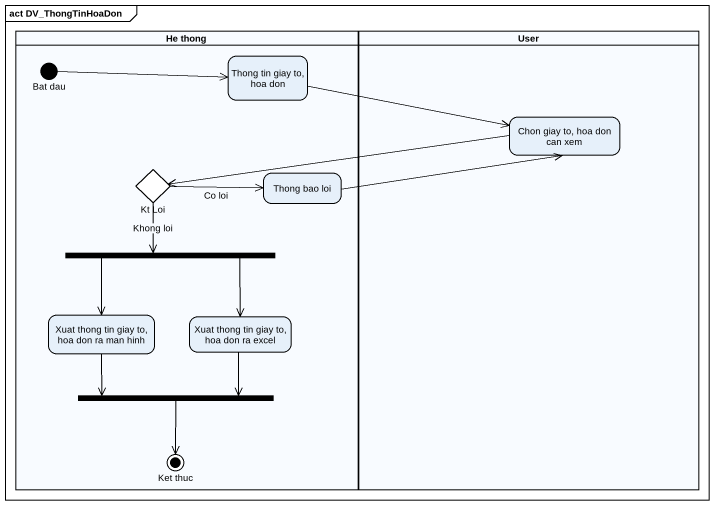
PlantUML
@startuml
mainframe act DV_ThongTinHoaDon
hide empty description
state "He thong" as He_thong <<partition>> {
  state "Bat dau" as Bat_dau <<start>>
  state "Thong tin giay to, hoa don" as Thong_tin_giay_to_hoa_don
  state "Kt Loi" as Kt_Loi <<choice>>
  state "Thong bao loi" as Thong_bao_loi
  state fork1 <<fork>>
  state "Xuat thong tin giay to, hoa don ra man hinh" as Xuat_thong_tin_giay_to_hoa
  state "Xuat thong tin giay to, hoa don ra excel" as Xuat_thong_tin_giay_to_hoa_2
  state fork2 <<join>>
  state "Ket thuc" as Ket_thuc <<end>>
}
state User <<partition>> {
  state "Chon giay to, hoa don can xem" as Chon_giay_to_hoa_don_can_xem
}
Bat_dau -right-> Thong_tin_giay_to_hoa_don
Thong_tin_giay_to_hoa_don -right-> Chon_giay_to_hoa_don_can_xem
Chon_giay_to_hoa_don_can_xem -left-> Kt_Loi
Kt_Loi -right-> Thong_bao_loi : Co loi
Kt_Loi --> fork1 : Khong loi
Thong_bao_loi -right-> Chon_giay_to_hoa_don_can_xem
fork1 --> Xuat_thong_tin_giay_to_hoa
fork1 --> Xuat_thong_tin_giay_to_hoa_2
Xuat_thong_tin_giay_to_hoa --> fork2
Xuat_thong_tin_giay_to_hoa_2 --> fork2
fork2 --> Ket_thuc
@enduml
